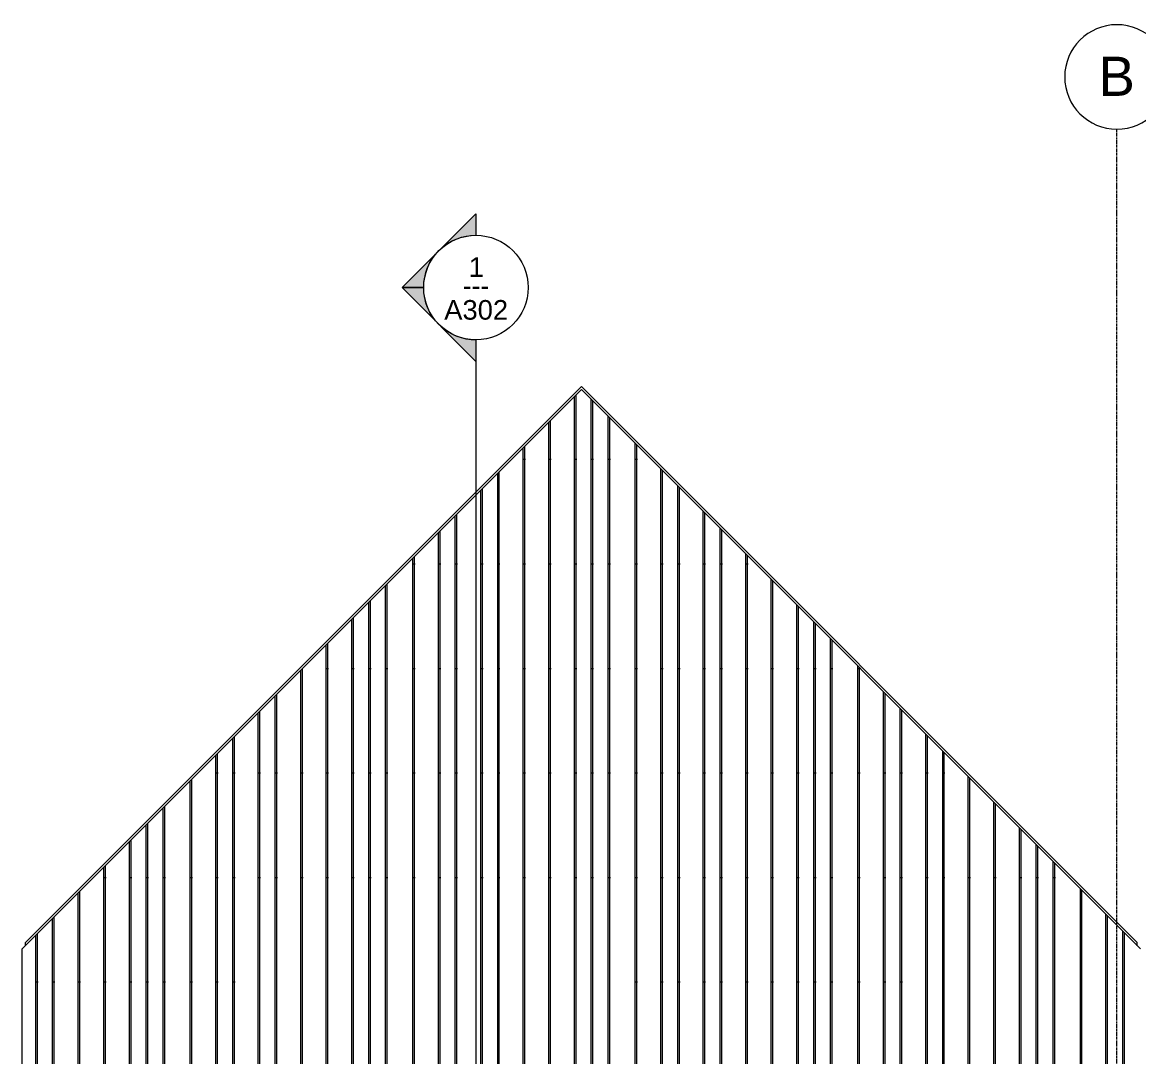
# Model space of a CAD drawing. Header units: inches. Extents: x -8991 to -6983, y -226 to 479.
# Drawn here: x -8878.1 to -8621.6, y 241.2 to 478.7 of the extents above; entities that cross this region are included whole.
import ezdxf

# ---------------------------------------------------------------- set-up
doc = ezdxf.new("R2010")
doc.units = ezdxf.units.IN
doc.header["$MEASUREMENT"] = 0
doc.linetypes.add('Grid Line 1_2_', pattern=[0.875, 0.5, -0.125, 0.125, -0.125])
for name, color, linetype, lineweight in [('A-ROOF', 132, 'Continuous', 18), ('A-WALL-PATT-1', 111, 'Continuous', 9), ('G-ANNO-SYMB-1', 111, 'Continuous', 9), ('I-WALL', 2, 'Continuous', 18), ('S-GRID-1', 1, 'Grid Line 1_2_', 9), ('S-GRID-IDEN', 1, 'Continuous', 9)]:
    doc.layers.add(name, color=color, linetype=linetype, lineweight=lineweight)
doc.styles.add('Arial', font='arial.ttf', dxfattribs={"height": 9})
doc.styles.add('Arial_1', font='arial.ttf', dxfattribs={"height": 4.5})
doc.styles.add('Century Gothic', font='ufonts.com_century-gothic.ttf', dxfattribs={"height": 4.5})
pattern_1 = [(90, (-8624.88, 114.3), (-51.125, 3e-15), [24, 0, 0, 0]), (90, (-8619.38, 114.3), (-51.125, 3e-15), [24, 0, 0, 0]), (90, (-8619.007, 114.3), (-51.125, 3e-15), [24, 0, 0, 0]), (90, (-8615.507, 114.3), (-51.125, 3e-15), [24, 0, 0, 0]), (90, (-8615.13, 114.3), (-51.125, 3e-15), [24, 0, 0, 0]), (90, (-8609.63, 114.3), (-51.125, 3e-15), [24, 0, 0, 0]), (90, (-8609.257, 114.3), (-51.125, 3e-15), [24, 0, 0, 0]), (90, (-8597.88, 114.3), (-51.125, 3e-15), [24, 0, 0, 0]), (90, (-8597.507, 114.3), (-51.125, 3e-15), [24, 0, 0, 0]), (90, (-8594.007, 114.3), (-51.125, 3e-15), [24, 0, 0, 0]), (90, (-8593.63, 114.3), (-51.125, 3e-15), [24, 0, 0, 0]), (90, (-8590.13, 114.3), (-51.125, 3e-15), [24, 0, 0, 0]), (90, (-8589.757, 114.3), (-51.125, 3e-15), [24, 0, 0, 0]), (90, (-8583.88, 114.3), (-51.125, 3e-15), [24, 0, 0, 0]), (90, (-8583.507, 114.3), (-51.125, 3e-15), [24, 0, 0, 0]), (90, (-8578.007, 114.3), (-51.125, 3e-15), [24, 0, 0, 0]), (90, (-8577.63, 114.3), (-51.125, 3e-15), [24, 0, 0, 0]), (90, (-8574.13, 114.3), (-51.125, 3e-15), [24, 0, 0, 0]), (90, (-8603.757, 114.3), (-51.125, 3e-15), [24, 0, 0, 0]), (90, (-8603.38, 114.3), (-51.125, 3e-15), [24, 0, 0, 0])]

# ---------------------------------------------------------------- blocks, each defined once
blk = doc.blocks.new('Grid - Grid Head - Circle-50561-Section 36')
at = {"layer": 'S-GRID-IDEN'}
for start, end in [(360, 180), (180, 360)]:
    blk.add_arc((-8434.57, 466.14), 12, start, end, dxfattribs=at)
blk = doc.blocks.new('Section - Section Head - Filled-22785-Section 36')
at = {"layer": 'G-ANNO-SYMB-1'}
h = blk.add_hatch(color=256, dxfattribs=at)
edge = h.paths.add_edge_path(flags=0)
edge.add_line((-8608.22, -199.98), (-8600.17, -191.93))
edge.add_line((-8600.17, -191.93), (-8600.17, -196.88))
edge.add_arc((-8600.17, -208.9), 12.02, 90, 132.0784)
h = blk.add_hatch(color=256, dxfattribs=at)
edge = h.paths.add_edge_path(flags=0)
edge.add_arc((-8600.17, -208.9), 12, 135, 180)
edge.add_line((-8612.17, -208.9), (-8617.14, -208.9))
edge.add_line((-8617.14, -208.9), (-8608.65, -200.41))
h = blk.add_hatch(color=256, dxfattribs=at)
edge = h.paths.add_edge_path(flags=0)
edge.add_line((-8608.65, -217.38), (-8617.14, -208.9))
edge.add_line((-8617.14, -208.9), (-8612.17, -208.9))
edge.add_arc((-8600.17, -208.9), 12, 180, 225)
h = blk.add_hatch(color=256, dxfattribs=at)
edge = h.paths.add_edge_path(flags=0)
edge.add_arc((-8600.17, -208.9), 12.02, 227.9216, 270)
edge.add_line((-8600.17, -220.91), (-8600.17, -225.87))
edge.add_line((-8600.17, -225.87), (-8608.22, -217.82))
for p, q in [((-8600.17, -191.93), (-8608.22, -199.98)), ((-8600.17, -196.88), (-8600.17, -191.93)), ((-8608.65, -200.41), (-8617.14, -208.9)), ((-8612.17, -208.9), (-8617.14, -208.9)), ((-8617.14, -208.9), (-8608.65, -217.38)), ((-8617.14, -208.9), (-8612.17, -208.9)), ((-8608.22, -217.82), (-8600.17, -225.87)), ((-8600.17, -225.87), (-8600.17, -220.91))]:
    blk.add_line(p, q, dxfattribs=at)
for centre, radius, start, end in [((-8600.17, -208.91), 12, 90, 270), ((-8600.17, -208.9), 12.02, 90, 132.0784), ((-8600.17, -208.91), 12, 270, 90), ((-8600.17, -208.9), 12, 135, 180), ((-8600.17, -208.9), 12, 180, 225), ((-8600.17, -208.9), 12.02, 227.9216, 270)]:
    blk.add_arc(centre, radius, start, end, dxfattribs=at)

msp = doc.modelspace()

# ---------------------------------------------------------------- hatches: boundary and pattern name
at = {"layer": 'A-WALL-PATT-1'}
h = msp.add_hatch(dxfattribs=at)
h.set_pattern_fill('FP_8', color=256, style=0, pattern_type=2)
h.set_pattern_definition(pattern_1)
h.paths.add_polyline_path([(-8869.81938, 117.9375), (-8629.38188, 117.9375), (-8629.38188, 153.625), (-8670.88858, 153.625), (-8670.88858, 238.5), (-8629.38188, 238.5), (-8629.38188, 274.14433), (-8749.60063, 394.36308), (-8869.81938, 274.14433), (-8869.81938, 123.27308)], flags=0)
h.paths.add_polyline_path([(-8819.27978, 153.625), (-8829.26358, 153.625), (-8829.26358, 238.5), (-8741.01358, 238.5), (-8741.01358, 153.625), (-8800.76724, 153.625)], flags=0)
h = msp.add_hatch(dxfattribs=at)
h.set_pattern_fill('FP_8', color=256, style=0, pattern_type=2)
h.set_pattern_definition(pattern_1)
h.paths.add_polyline_path([(-8878.06938, 117.9375), (-8869.81938, 117.9375), (-8869.81938, 274.14433), (-8878.06938, 265.89433), (-8878.06938, 123.27308)], flags=0)
h = msp.add_hatch(dxfattribs=at)
h.set_pattern_fill('FP_8', color=256, style=0, pattern_type=2)
h.set_pattern_definition(pattern_1)
h.paths.add_polyline_path([(-8624.89858, 117.9375), (-8621.13188, 117.9375), (-8621.13188, 153.625), (-8629.38188, 153.625), (-8629.38188, 117.9375)], flags=0)
h.paths.add_polyline_path([(-8621.31938, 238.5), (-8621.13188, 238.5), (-8621.13188, 265.89433), (-8629.38188, 274.14433), (-8629.38188, 238.5), (-8621.88188, 238.5)], flags=0)

# ---------------------------------------------------------------- linework, layer by layer
at = {"layer": 'A-ROOF'}
for p, q in [((-8877.31938, 267.35144), (-8749.60063, 395.07019)), ((-8621.88188, 267.35144), (-8749.60063, 395.07019)), ((-8877.31938, 266.64433), (-8877.31938, 267.35144)), ((-8621.88188, 266.64433), (-8621.88188, 267.35144))]:
    msp.add_line(p, q, dxfattribs=at)
at = {"layer": 'G-ANNO-SYMB-1'}
msp.add_line((-8773.84586, 405.76985), (-8773.84586, -196.89908), dxfattribs=at)
at = {"layer": 'I-WALL'}
for p, q in [((-8749.60063, 394.36308), (-8878.06938, 265.89433)), ((-8621.13188, 265.89433), (-8749.60063, 394.36308)), ((-8878.06938, 117.9375), (-8878.06938, 265.89433))]:
    msp.add_line(p, q, dxfattribs=at)
at = {"layer": 'S-GRID-1'}
msp.add_line((-8626.56938, -194), (-8626.56938, 454.14485), dxfattribs=at)

# ---------------------------------------------------------------- block references
at = {"layer": 'G-ANNO-SYMB-1', "extrusion": (0, 0, -1), "rotation": 180}
msp.add_blockref('Section - Section Head - Filled-22785-Section 36', (173.67888, 208.87077), dxfattribs=at)
at = {"layer": 'S-GRID-IDEN'}
msp.add_blockref('Grid - Grid Head - Circle-50561-Section 36', (-192, 0), dxfattribs=at)

# ---------------------------------------------------------------- texts
at = {"layer": 'G-ANNO-SYMB-1', "char_height": 4.5, "attachment_point": 1}
for s, insert, width, style in [('1', (-8775.50635, 424.72417), 4.242, 'Arial_1'), ('---', (-8776.832, 420.47082), 7.7265, 'Century Gothic'), ('A302', (-8781.1284, 414.90605), 17.877, 'Arial_1')]:
    msp.add_mtext(s, dxfattribs=dict(at, insert=insert, width=width, style=style))
at = {"layer": 'S-GRID-IDEN', "insert": (-8630.82366, 470.78882), "char_height": 9, "width": 10.1505, "attachment_point": 1, "style": 'Arial'}
msp.add_mtext('B', dxfattribs=at)

doc.saveas('drawing.dxf')
